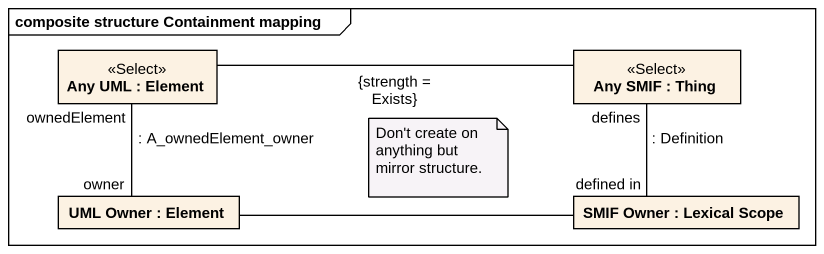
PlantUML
@startuml
mainframe composite structure Containment mapping
rectangle "Any UML : Element" as Any_UML <<Select>>
rectangle "Any SMIF : Thing" as Any_SMIF <<Select>>
rectangle "UML Owner : Element" as UML_Owner
rectangle "SMIF Owner : Lexical Scope" as SMIF_Owner
Any_UML -right- Any_SMIF : {strength = Exists}
Any_UML "ownedElement" -- "owner" UML_Owner : : A_ownedElement_owner
Any_SMIF "defines" -- "defined in" SMIF_Owner : : Definition
UML_Owner -right- SMIF_Owner
note as N1
  Don't create on anything but mirror structure.
end note
@enduml
